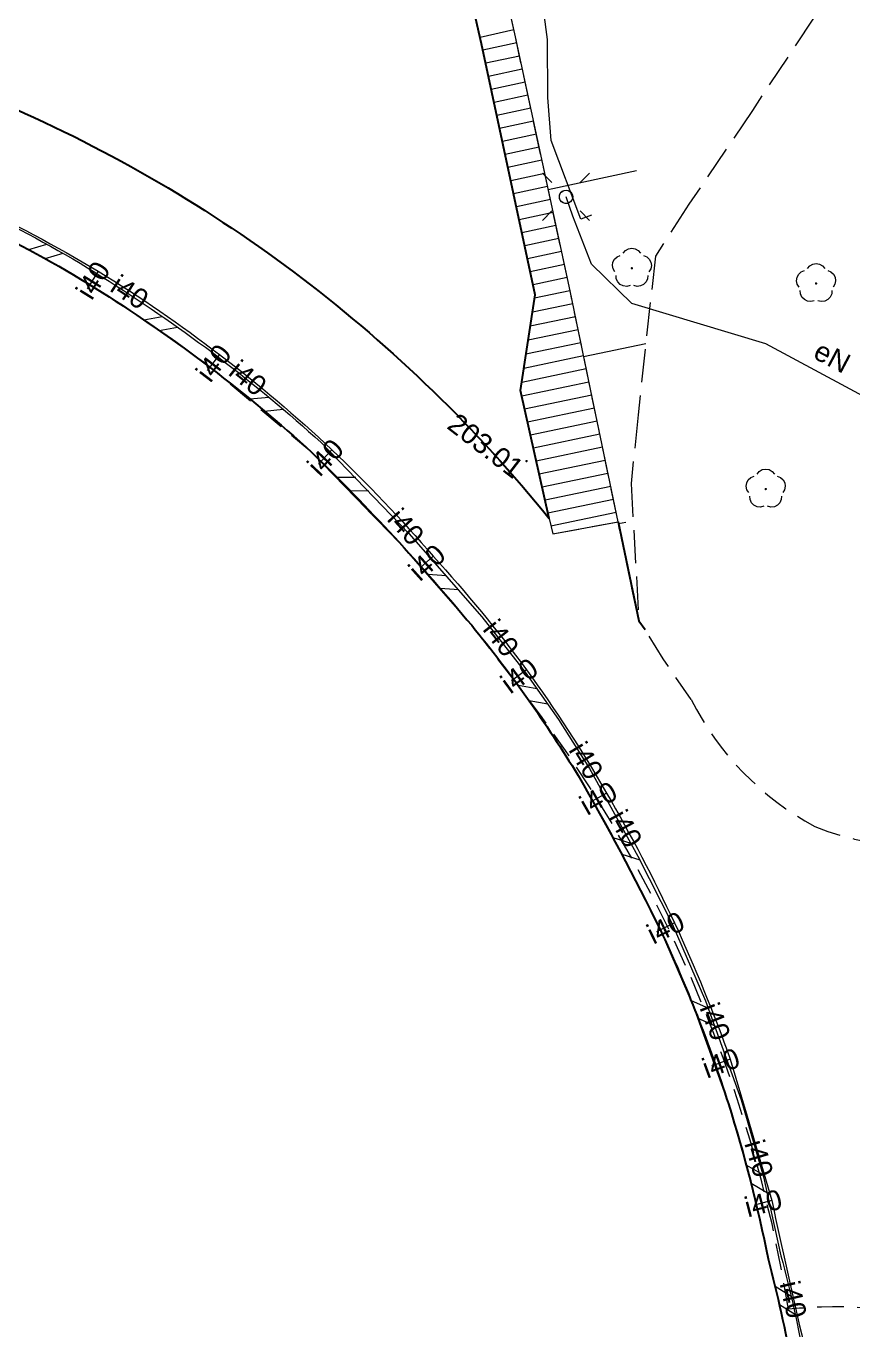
# Model space of a CAD drawing. Extents: x 0 to 7423283, y 0 to 5548300.
# Drawn here: x 7422211.66 to 7422242.67, y 5547891.06 to 5547939.95 of the extents above; entities that cross this region are included whole.
import ezdxf
from ezdxf.enums import TextEntityAlignment as Align

# ---------------------------------------------------------------- set-up
doc = ezdxf.new("R2010")
doc.units = 0
doc.linetypes.add('PRZER2-1', pattern=[3, 2, -1])
doc.linetypes.add('PRZER2_5-1', pattern=[3.5, 2.5, -1])
doc.layers.get('0').update_dxf_attribs({"linetype": 'CONTINUOUS', "lineweight": 13})
for name, color, linetype, lineweight, true_color in [('BUBS01', 7, 'CONTINUOUS', 25, 0x0a0909), ('OBOP02', 7, 'CONTINUOUS', 18, 0x008000), ('SUPE04', 1, 'CONTINUOUS', 18, 0xff0000), ('SUPE04_O', 1, 'CONTINUOUS', 18, 0xff0000), ('SUPI01', 7, 'CONTINUOUS', 18, 0x0a0909), ('SUPI01_O', 7, 'CONTINUOUS', 18, 0x0a0909)]:
    doc.layers.add(name, color=color, linetype=linetype, lineweight=lineweight, true_color=true_color)
for name, color, linetype, lineweight in [('BUBZ02', 7, 'PRZER2_5-1', 18), ('BUIB02_01', 7, 'CONTINUOUS', 18), ('BUIB09', 7, 'CONTINUOUS', 25), ('KTCR02', 7, 'PRZER2-1', 18), ('KTKR01', 7, 'CONTINUOUS', 25), ('KTOK06', 7, 'CONTINUOUS', 18), ('RTPW02', 7, 'CONTINUOUS', 13), ('RTPW02_O', 7, 'CONTINUOUS', 13), ('SUSM', 7, 'CONTINUOUS', 18)]:
    doc.layers.add(name, color=color, linetype=linetype, lineweight=lineweight)
doc.styles.add('GEO-INFO', font='Arial')

# ---------------------------------------------------------------- blocks, each defined once
blk = doc.blocks.new('SPDLP')
blk.add_hatch(color=0).paths.add_polyline_path([(-0.09, 0), (-0.085595, -0.027812), (-0.072812, -0.052901), (-0.052901, -0.072812), (-0.027812, -0.085595), (0, -0.09), (0.027812, -0.085595), (0.052901, -0.072812), (0.072812, -0.052901), (0.085595, -0.027812), (0.09, 0), (0.085595, 0.027812), (0.072812, 0.052901), (0.052901, 0.072812), (0.027812, 0.085595), (0, 0.09), (-0.027812, 0.085595), (-0.052901, 0.072812), (-0.072812, 0.052901), (-0.085595, 0.027812)])
at = {"color": 0}
for points in [[(-1.292703, 0.137547), (-1.355024, 0.389802), (-1.327532, 0.648184), (-1.213525, 0.881678), (-1.026689, 1.062258), (-0.78945, 1.168249), (-0.530282, 1.186929)], [(-0.268652, 1.271938), (-0.048001, 1.40916), (0.20623, 1.462858), (0.463525, 1.426585), (0.693003, 1.304695), (0.867117, 1.11182), (0.964971, 0.871109)], [(1.126667, 0.648554), (1.325358, 0.481106), (1.454989, 0.255912), (1.5, 0), (1.454989, -0.255912), (1.325358, -0.481106), (1.126667, -0.648554)], [(-0.530282, -1.186929), (-0.78945, -1.168249), (-1.026689, -1.062258), (-1.213525, -0.881678), (-1.327532, -0.648184), (-1.355024, -0.389802), (-1.292703, -0.137547)], [(0.964971, -0.871109), (0.867117, -1.11182), (0.693003, -1.304695), (0.463525, -1.426585), (0.20623, -1.462858), (-0.048001, -1.40916), (-0.268652, -1.271938)]]:
    blk.add_lwpolyline(points, dxfattribs=at)
blk = doc.blocks.new('KOLO')
blk.add_hatch(color=0).paths.add_polyline_path([(0, 0.5), (-0.12941, 0.482963), (-0.25, 0.433013), (-0.353553, 0.353553), (-0.433013, 0.25), (-0.482963, 0.12941), (-0.5, 0), (-0.482963, -0.12941), (-0.433013, -0.25), (-0.353553, -0.353553), (-0.25, -0.433013), (-0.12941, -0.482963), (0, -0.5), (0.12941, -0.482963), (0.25, -0.433013), (0.353553, -0.353553), (0.433013, -0.25), (0.482963, -0.12941), (0.5, 0), (0.482963, 0.12941), (0.433013, 0.25), (0.353553, 0.353553), (0.25, 0.433013), (0.12941, 0.482963)])
blk = doc.blocks.new('SUSM01_01')
at = {"color": 0}
for points in [[(-0.353553, 0.353553), (-0.212132, 0.212132)], [(0.353553, 0.353553), (0.212132, 0.212132)], [(-0.353553, -0.353553), (-0.212132, -0.212132)], [(0.353553, -0.353553), (0.212132, -0.212132)]]:
    blk.add_lwpolyline(points, dxfattribs=at)
blk.add_lwpolyline([(0.1, 0), (0.093969, -0.034202), (0.076604, -0.064279), (0.05, -0.086603), (0.025882, -0.096593), (0, -0.1), (-0.025882, -0.096593), (-0.05, -0.086603), (-0.073305, -0.068017), (-0.090097, -0.043388), (-0.098883, -0.014904), (-0.098883, 0.014904), (-0.090097, 0.043388), (-0.073305, 0.068017), (-0.05, 0.086603), (-0.022252, 0.097493), (0.007473, 0.09972), (0.036534, 0.093087), (0.062349, 0.078183), (0.082624, 0.056332), (0.095557, 0.029476)], close=True, dxfattribs=at)
blk = doc.blocks.new('OKRAG_PELNY')
at = {"color": 0}
blk.add_lwpolyline([(0.5, 0), (0.482963, -0.12941), (0.433013, -0.25), (0.353553, -0.353553), (0.25, -0.433013), (0.12941, -0.482963), (0, -0.5), (-0.12941, -0.482963), (-0.25, -0.433013), (-0.353553, -0.353553), (-0.433013, -0.25), (-0.482963, -0.12941), (-0.5, 0), (-0.482963, 0.12941), (-0.433013, 0.25), (-0.353553, 0.353553), (-0.25, 0.433013), (-0.12941, 0.482963), (0, 0.5), (0.12941, 0.482963), (0.25, 0.433013), (0.353553, 0.353553), (0.433013, 0.25), (0.482963, 0.12941)], close=True, dxfattribs=at)
blk = doc.blocks.new('BUIB02_01')
at = {"color": 0}
for points in [[(-1.205, -0.5), (-0.205, 0.5)], [(0.205, -0.5), (1.205, 0.5)]]:
    blk.add_lwpolyline(points, dxfattribs=at)

msp = doc.modelspace()

# ---------------------------------------------------------------- linework, layer by layer
at = {"layer": 'BUBS01', "color": 18, "linetype": 'Continuous', "lineweight": 25, "true_color": 0x0a0909, "elevation": 10.14}
msp.add_lwpolyline([(7422205.37, 5547934.33, -0.060552), (7422214.51, 5547929.96, -0.043771), (7422222.38, 5547923.96, -0.025874), (7422228.37, 5547917.48, -0.03523), (7422232.36, 5547911.85, -0.017259), (7422235.44, 5547906.07, -0.032363), (7422238, 5547899.53, -0.027954), (7422239.49, 5547893.72, -0.043021), (7422240.92, 5547885.55, -0.057662)], format="xyb", dxfattribs=at)
at = {"layer": 'BUBZ02', "color": 7, "linetype": 'PRZER2_5-1', "lineweight": 18, "ltscale": 0.5, "elevation": 10.14}
for points in [[(7422234.64, 5547917.65), (7422233.86, 5547921.36), (7422232.84, 5547926.27), (7422232.06, 5547930.02), (7422230.01, 5547939.55), (7422228.69, 5547945.55), (7422226.6, 5547954.26), (7422225.09, 5547960.6), (7422224.72, 5547961.99), (7422231.55, 5547974.64), (7422240.51, 5547983.4), (7422248.27, 5547991.14), (7422250.64, 5547993.31), (7422254.64, 5547996.33), (7422259.16, 5547999.83), (7422264.43, 5548003.75), (7422269.58, 5548007.03)], [(7422269.58, 5548007.03), (7422272.4, 5548007.09), (7422268.56, 5547995.65), (7422267.31, 5547993.19), (7422265.2, 5547989.35), (7422260.33, 5547978.42), (7422255.31, 5547968.13), (7422253.24, 5547964.18), (7422251.88, 5547961.63), (7422250.29, 5547957.74), (7422248.33, 5547953.37), (7422246.41, 5547949.06), (7422244.94, 5547945.94), (7422243.22, 5547943.35), (7422241.19, 5547940.25), (7422238.9, 5547936.79), (7422236.52, 5547933.27), (7422235.26, 5547931.32), (7422234.61, 5547925.37), (7422234.35, 5547922.8), (7422234.64, 5547917.65)]]:
    msp.add_lwpolyline(points, dxfattribs=at)
at = {"layer": 'BUBZ02', "color": 7, "linetype": 'Continuous', "lineweight": 18, "elevation": 10.14, "flags": 128}
for points in [[(7422231.24, 5547933.83), (7422234.551, 5547934.542)], [(7422232.571, 5547927.565), (7422234.903, 5547928.05)], [(7422233.874, 5547921.294), (7422234.151, 5547921.352)]]:
    msp.add_lwpolyline(points, dxfattribs=at)
at = {"layer": 'BUIB02_01', "color": 7, "linetype": 'Continuous', "lineweight": 18, "elevation": 10.18}
for points in [[(7422205.531, 5547934.807, -0.061591), (7422214.774, 5547930.381, -0.043542), (7422222.72, 5547924.333), (7422226.014, 5547920.929), (7422228.753, 5547917.799), (7422230.381, 5547915.719), (7422231.63, 5547913.942), (7422232.795, 5547912.107), (7422234.601, 5547908.827), (7422235.896, 5547906.286), (7422237.143, 5547903.392), (7422238.478, 5547899.687), (7422239.312, 5547896.792), (7422239.973, 5547893.837, -0.043804), (7422241.419, 5547885.605, -0.057315)], [(7422205.369, 5547934.333, -0.061606), (7422214.506, 5547929.959, -0.043554), (7422222.38, 5547923.967), (7422225.646, 5547920.591), (7422228.367, 5547917.481), (7422229.979, 5547915.421), (7422231.214, 5547913.664), (7422232.365, 5547911.853), (7422234.159, 5547908.593), (7422235.444, 5547906.074), (7422236.677, 5547903.208), (7422238.002, 5547899.533), (7422238.828, 5547896.668), (7422239.487, 5547893.723, -0.043867), (7422240.921, 5547885.555, -0.05737)]]:
    msp.add_lwpolyline(points, format="xyb", dxfattribs=at)
at = {"layer": 'BUIB09', "color": 7, "linetype": 'Continuous', "lineweight": 25, "elevation": 10.18}
msp.add_lwpolyline([(7422227, 5547947.11, 0.139443), (7422206.26, 5547955.68), (7422205.51, 5547955.29), (7422199.03, 5547951.28), (7422194.82, 5547948.7), (7422190.88, 5547945.97), (7422188.7, 5547943.04), (7422184.88, 5547940.53, -0.113501), (7422210.85, 5547937.02, -0.12144), (7422231.28, 5547921.48), (7422230.2, 5547926.29), (7422230.75, 5547929.88), (7422228.74, 5547939.29), (7422227.38, 5547945.29)], format="xyb", close=True, dxfattribs=at)
at = {"layer": 'KTCR02', "color": 7, "linetype": 'PRZER2-1', "lineweight": 18, "ltscale": 0.5, "elevation": 10.18}
for points in [[(7422307.48, 5548037.54), (7422290.02, 5548021.16), (7422286.6, 5548018.16), (7422282.39, 5548013.72), (7422279.97, 5548010.42), (7422277.62, 5548006.83), (7422275.5, 5548002.92), (7422270.6, 5547992.93), (7422269.66, 5547990.82), (7422263.04, 5547976.55), (7422260.06, 5547969.57), (7422257.05, 5547961.64), (7422254.72, 5547953.82), (7422253.22, 5547946.13), (7422252.11, 5547937.94), (7422251.51, 5547930.25), (7422251.92, 5547922.88), (7422252.68, 5547916.4, -0.256569), (7422249.28, 5547910.3, -0.220874), (7422241.24, 5547909.94, -0.154237), (7422236.6, 5547914.7), (7422235.55, 5547916.22), (7422234.88, 5547917.32)], [(7422157.61, 5547919.37), (7422161.76, 5547918.44), (7422163.22, 5547918.11), (7422164.31, 5547917.87, 0.340499), (7422169.68, 5547922.67), (7422172.82, 5547932.52, -0.109251), (7422175.9, 5547937.18, -0.167105), (7422183.8, 5547941.16), (7422183.8, 5547941.31), (7422184.55, 5547940.31), (7422184.88, 5547940.53, -0.113501), (7422210.85, 5547937.02, -0.12144), (7422231.28, 5547921.48), (7422231.41, 5547920.91), (7422233.86, 5547921.36), (7422234.64, 5547917.65), (7422234.88, 5547917.32)], [(7422229.97, 5547915.42), (7422228.37, 5547917.48), (7422225.65, 5547920.59), (7422222.38, 5547923.96), (7422218.71, 5547927.03, 0.047671), (7422210.63, 5547932.15, 0.077871), (7422200.66, 5547935.47, 0.100487), (7422189.95, 5547934.88, 0.086767), (7422181.51, 5547931.22, 0.134088), (7422175.42, 5547925.28, 0.213878), (7422174.48, 5547918.25, 0.202836), (7422178.02, 5547913.78, 0.030873), (7422184.93, 5547909.74), (7422191.08, 5547906.75)], [(7422229.97, 5547915.42, -0.125677), (7422240.26, 5547891.83, -0.090618), (7422246.78, 5547891.3, -0.23456)]]:
    msp.add_lwpolyline(points, format="xyb", dxfattribs=at)
at = {"layer": 'KTKR01', "color": 7, "linetype": 'Continuous', "lineweight": 25, "elevation": 10.18}
msp.add_lwpolyline([(7422184.88, 5547940.53, -0.113501), (7422210.85, 5547937.02, -0.12144), (7422231.28, 5547921.48)], format="xyb", dxfattribs=at)
msp.add_lwpolyline([(7422233.86, 5547921.36), (7422234.64, 5547917.65), (7422234.88, 5547917.32)], dxfattribs=at)
at = {"layer": 'KTOK06', "color": 7, "linetype": 'Continuous', "lineweight": 18, "elevation": 10.18}
msp.add_lwpolyline([(7422233.86, 5547921.36), (7422232.84, 5547926.27), (7422232.06, 5547930.02), (7422230.01, 5547939.55), (7422228.69, 5547945.55), (7422226.6, 5547954.26), (7422225.09, 5547960.6), (7422223.77, 5547960.32), (7422224.68, 5547956.63), (7422225.34, 5547953.97), (7422227, 5547947.11), (7422227.38, 5547945.29), (7422228.74, 5547939.29), (7422230.75, 5547929.88), (7422230.2, 5547926.29), (7422231.28, 5547921.48), (7422231.41, 5547920.91)], close=True, dxfattribs=at)
at = {"layer": 'KTOK06', "color": 7, "linetype": 'Continuous', "lineweight": 18, "elevation": 10.18, "flags": 128}
for points in [[(7422229.954, 5547939.806), (7422228.686, 5547939.528)], [(7422230.06, 5547939.318), (7422228.792, 5547939.045)], [(7422230.165, 5547938.829), (7422228.897, 5547938.556)], [(7422230.27, 5547938.34), (7422229.001, 5547938.067)], [(7422230.375, 5547937.851), (7422229.106, 5547937.578)], [(7422230.481, 5547937.363), (7422229.21, 5547937.089)], [(7422230.586, 5547936.874), (7422229.315, 5547936.6)], [(7422230.691, 5547936.385), (7422229.419, 5547936.111)], [(7422230.796, 5547935.896), (7422229.523, 5547935.622)], [(7422230.901, 5547935.407), (7422229.628, 5547935.133)], [(7422231.006, 5547934.918), (7422229.732, 5547934.644)], [(7422231.111, 5547934.43), (7422229.837, 5547934.155)], [(7422231.217, 5547933.941), (7422229.941, 5547933.666)], [(7422231.322, 5547933.452), (7422230.046, 5547933.177)], [(7422231.427, 5547932.963), (7422230.15, 5547932.689)], [(7422231.532, 5547932.474), (7422230.255, 5547932.2)], [(7422231.637, 5547931.986), (7422230.359, 5547931.711)], [(7422231.742, 5547931.497), (7422230.463, 5547931.222)], [(7422231.847, 5547931.008), (7422230.568, 5547930.733)], [(7422231.953, 5547930.519), (7422230.672, 5547930.244)], [(7422232.058, 5547930.03), (7422230.729, 5547929.744)], [(7422232.16, 5547929.541), (7422230.65, 5547929.227)], [(7422232.262, 5547929.051), (7422230.569, 5547928.699)], [(7422232.363, 5547928.562), (7422230.488, 5547928.172)], [(7422232.465, 5547928.072), (7422230.407, 5547927.644)], [(7422232.567, 5547927.583), (7422230.327, 5547927.117)], [(7422232.669, 5547927.093), (7422230.246, 5547926.589)], [(7422232.771, 5547926.604), (7422230.247, 5547926.079)], [(7422232.872, 5547926.114), (7422230.357, 5547925.591)], [(7422232.974, 5547925.625), (7422230.466, 5547925.104)], [(7422233.076, 5547925.135), (7422230.576, 5547924.616)], [(7422233.177, 5547924.645), (7422230.685, 5547924.128)], [(7422233.279, 5547924.156), (7422230.795, 5547923.64)], [(7422233.381, 5547923.666), (7422230.905, 5547923.152)], [(7422233.483, 5547923.177), (7422231.014, 5547922.664)], [(7422233.584, 5547922.687), (7422231.124, 5547922.176)], [(7422233.686, 5547922.198), (7422231.233, 5547921.688)], [(7422233.788, 5547921.708), (7422231.344, 5547921.2)]]:
    msp.add_lwpolyline(points, dxfattribs=at)
at = {"layer": 'SUPE04', "color": 1, "linetype": 'Continuous', "lineweight": 18, "true_color": 0xff0000, "elevation": 10.18}
for points in [[(7422232.87, 5547932.86), (7422232.47, 5547932.71), (7422231.35, 5547935.66), (7422231.23, 5547937.27), (7422231.21, 5547939.45), (7422230.63, 5547943.9)], [(7422257.31, 5547921.62), (7422256.77, 5547920.83), (7422252.24, 5547920.85), (7422251.55, 5547920.85), (7422245.4, 5547924.81), (7422239.41, 5547928.03), (7422234.38, 5547929.55), (7422232.87, 5547931.02), (7422232.16, 5547932.82), (7422231.91, 5547933.55)]]:
    msp.add_lwpolyline(points, dxfattribs=at)
at = {"layer": 'SUPI01', "color": 18, "linetype": 'Continuous', "lineweight": 18, "true_color": 0x0a0909, "elevation": 10.18}
for points in [[(7422209.48, 5547933.36, -0.024752), (7422214.36, 5547930.76)], [(7422214.36, 5547930.76, -0.027441), (7422218.91, 5547927.63)], [(7422218.91, 5547927.63, -0.026957), (7422223.13, 5547924.06)], [(7422223.13, 5547924.06, -0.024594), (7422226.93, 5547920.07)], [(7422226.93, 5547920.07, -0.025275), (7422230.43, 5547915.81)], [(7422230.43, 5547915.81, -0.026836), (7422233.43, 5547911.19)], [(7422233.43, 5547911.19, -0.021297), (7422235.98, 5547906.32)], [(7422235.98, 5547906.32, -0.021431), (7422238.07, 5547901.21)], [(7422239.63, 5547895.91, 0.006806), (7422240.83, 5547890.54)]]:
    msp.add_lwpolyline(points, format="xyb", dxfattribs=at)
for points in [[(7422214.36, 5547930.76), (7422213.95, 5547930.1)], [(7422218.91, 5547927.63), (7422218.45, 5547927.03)], [(7422223.13, 5547924.06), (7422222.62, 5547923.52)], [(7422226.93, 5547920.07), (7422226.44, 5547919.63)], [(7422230.43, 5547915.81), (7422229.87, 5547915.4)], [(7422233.43, 5547911.19), (7422232.8, 5547910.83)], [(7422235.98, 5547906.32), (7422235.3, 5547905.99)], [(7422238.07, 5547901.21), (7422237.36, 5547900.95)], [(7422238.07, 5547901.21), (7422238.699, 5547899.074), (7422239.63, 5547895.91)], [(7422239.63, 5547895.91), (7422238.98, 5547895.74)]]:
    msp.add_lwpolyline(points, dxfattribs=at)

# ---------------------------------------------------------------- block references
at = {"layer": 'BUIB02_01', "color": 7, "lineweight": 18, "xscale": 0.5, "yscale": 0.5}
for p, rotation in [((7422212.402, 5547931.506, 10.18), 330.9649952510448), ((7422216.704, 5547928.802, 10.18), 325.2319950116528), ((7422220.682, 5547925.775, 10.18), 320.2212402316829), ((7422223.915, 5547922.783, 10.18), 314.3315793395865), ((7422227.306, 5547919.11, 10.18), 311.0945110330783), ((7422230.676, 5547914.885, 10.18), 305.3841730637407), ((7422234.171, 5547909.104, 10.18), 298.0468443539186), ((7422237.055, 5547902.934, 10.18), 291.3640456229589), ((7422239.073, 5547896.718, 10.18), 284.3364604456386), ((7422240.133, 5547892.161, 10.18), 282.9711089826205)]:
    msp.add_blockref('BUIB02_01', p, dxfattribs=dict(at, rotation=rotation))
at = {"layer": 'OBOP02', "color": 96, "lineweight": 18, "true_color": 0x008000, "xscale": 0.5, "yscale": 0.5, "rotation": 90}
for p in [(7422234.38, 5547930.87, 10.12), (7422241.29, 5547930.3, 10.12), (7422239.4, 5547922.59, 10.12)]:
    msp.add_blockref('SPDLP', p, dxfattribs=at)
at = {"layer": 'RTPW02', "color": 7, "lineweight": 13, "xscale": 0.09, "yscale": 0.09, "rotation": 90}
msp.add_blockref('KOLO', (7422230.43, 5547923.64, 10.2), dxfattribs=at)
at = {"layer": 'SUSM', "color": 7, "lineweight": 18, "rotation": 90}
for name, xscale, yscale in [('SUSM01_01', 2.5, 2.5), ('OKRAG_PELNY', 0.5, 0.5)]:
    msp.add_blockref(name, (7422231.91, 5547933.55, 10.24), dxfattribs=dict(at, xscale=xscale, yscale=yscale))

# ---------------------------------------------------------------- texts
at = {"layer": 'RTPW02_O', "color": 7, "linetype": 'Continuous', "lineweight": 0, "style": 'GEO-INFO'}
msp.add_text('203.01', height=0.75, rotation=322.3913, dxfattribs=at).set_placement((7422229.937, 5547922.941, 10.8), align=Align.RIGHT)
at = {"layer": 'SUPE04_O', "color": 1, "linetype": 'Continuous', "lineweight": 0, "true_color": 0xff0000, "style": 'GEO-INFO'}
msp.add_text('eN', height=0.75, rotation=331.9906, dxfattribs=at).set_placement((7422241.13, 5547927.53, 10.8))
at = {"layer": 'SUPI01_O', "color": 18, "linetype": 'Continuous', "lineweight": 0, "true_color": 0x0a0909, "style": 'GEO-INFO'}
for rotation, p in [(58.1509, (7422214.155, 5547930.43, 10.8)), (327.0011, (7422215.552, 5547929.986, 10.8)), (52.5238, (7422218.68, 5547927.33, 10.8)), (321.3139, (7422219.989, 5547926.766, 10.8)), (46.6366, (7422222.875, 5547923.79, 10.8)), (312.3244, (7422225.916, 5547921.183, 10.8)), (41.9225, (7422226.685, 5547919.85, 10.8)), (308.1136, (7422229.488, 5547917.011, 10.8)), (36.2095, (7422230.15, 5547915.605, 10.8)), (301.5248, (7422232.68, 5547912.413, 10.8)), (29.7449, (7422233.115, 5547911.01, 10.8)), (298.732, (7422234.159, 5547909.861, 10.8)), (25.887, (7422235.64, 5547906.155, 10.8)), (291.1403, (7422237.522, 5547902.627, 10.8)), (20.1126, (7422237.715, 5547901.08, 10.8)), (286.4012, (7422239.164, 5547897.492, 10.8)), (14.6568, (7422239.305, 5547895.825, 10.8)), (282.8937, (7422240.45, 5547892.2, 10.8))]:
    msp.add_text('i40', height=0.75, rotation=rotation, dxfattribs=at).set_placement(p, align=Align.MIDDLE)

doc.saveas('drawing.dxf')
